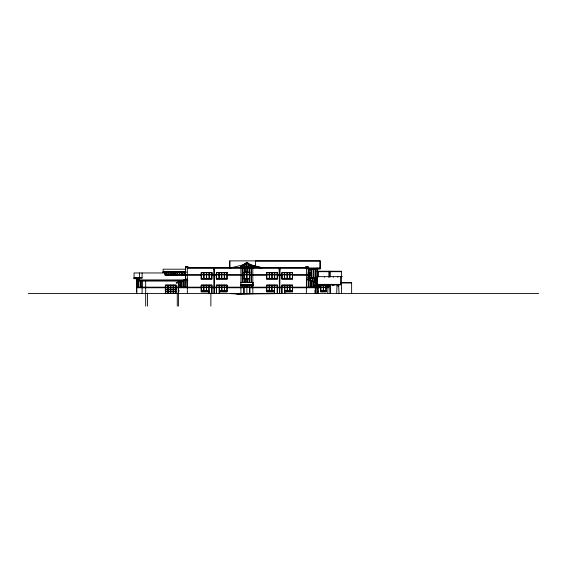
<?xml version="1.0" encoding="UTF-8"?>
<svg xmlns="http://www.w3.org/2000/svg" width="567" height="567" viewBox="0 0 567 567"><rect width="100%" height="100%" fill="white"/><g stroke="black" fill="none" stroke-linecap="round" stroke-linejoin="round"><path stroke-width="0.85" d="M211.895 272.578L211.895 279.425L201.186 279.425L201.186 272.578L211.895 272.578L211.895 274.662L216.36 274.662M277.362 272.578L277.362 279.425L266.653 279.425L266.653 272.578L277.362 272.578L277.362 274.662L281.827 274.662M311.198 275.371L311.198 269.601M311.772 277.674L311.793 269.197L308.2 269.197M317.392 277.029L317.47 275.335M327.712 293.557L328.087 285.974M336.642 293.557L337.011 285.974M337.599 285.421C336.408 284.946 339.484 285.555 337.599 284.74C336.982 286.314 339.392 284.372 337.436 284.868M317.917 284.84L317.832 285.421L317.208 285.244M324.863 284.903C323.013 285.662 325.819 284.471 324.055 285.244M261.791 268.078L261.862 267.631L261.344 267.744M317.945 284.818C317.251 284.762 318.3 285.123 317.442 285.357M329.172 285.236L328.633 285.215L329.108 285.01M333.786 285.258L332.978 284.918L333.134 285.421L333.828 284.995L333.035 284.804L333.509 285.456M337.415 284.974L337.542 285.35M317.159 282.557L306.378 278.844M329.229 284.84C327.606 285.697 330.582 284.705 328.506 284.868M328.499 284.889L328.669 285.385M324.806 285.279L324.827 284.918M337.599 285.038L338.017 285.336M338.194 285.279L338.067 284.776M333.134 284.74L333.821 285.18L332.949 285.258M214.276 293.557L214.574 268.418L213.681 268.418L213.979 293.557M279.744 293.557L280.041 268.418L279.148 268.418L279.446 293.557M324.501 285.392L324.381 284.939L324.423 285.392M333.573 285.321L333.453 284.946L333.12 285.272M241.719 265.703L246.865 262.273L254.973 267.681M241.138 266.986L246.865 263.173L252.591 266.986M249.763 265.058L246.936 266.986L246.936 263.173M247.205 266.986L249.898 265.15M240.415 267.213L243.328 265.299M338.145 285.371L337.578 285.414M261.862 267.631L261.344 267.617M324.671 285.421L324.019 285.258M329.136 285.421L328.669 285.421M333.602 285.421L333.247 285.456M187.344 278.844L176.528 282.451L176.635 283.238L187.344 279.51M187.344 281.87L186.897 281.969M327.939 285.825L329.874 285.825M336.862 285.825L338.797 285.825M317.811 285.428L317.449 285.456M328.704 284.762L329.136 284.74M230.804 267.893L243.009 264.846M317.095 282.586L317.612 282.55L317.095 282.997M256.886 293.557L236.985 294.11L282.125 293.557M229.763 261.018L229.841 268.212M320.142 261.018L255.49 261.018L255.49 266.575M241.138 266.944L252.591 266.944M187.939 267.078L185.487 267.078L185.487 266.632L187.939 266.632L187.939 267.971M305.783 267.078L308.242 267.078M240.692 267.241L253.038 267.241M240.692 267.248L253.038 267.248M187.039 267.822L305.811 267.822M259.41 267.858L252.095 265.76L260.437 267.815M306.456 268.12L187.273 268.12L187.273 267.525L306.456 267.525L306.378 293.557M307.86 268.156L320.142 268.156M307.761 268.226L320.142 268.248L320.142 260.884L229.763 260.884L229.763 268.212M307.761 268.489L320.072 268.489M308.037 268.652L320.072 268.652M307.761 268.673L320.072 268.673M308.519 268.914L320.072 268.914L320.072 261.018M185.841 269.197L163.112 269.197L163.19 272.564L185.877 272.564M213.681 269.453L214.574 269.453M279.148 269.453L280.041 269.453M317.392 269.566L317.598 277.256M308.221 269.601L311.793 269.601M317.541 269.75L317.541 272.876M317.166 271.239L341.54 271.239L341.54 293.557M317.166 271.685L341.54 271.685M163.112 271.777L185.841 271.777M163.112 271.862L185.877 271.877M163.19 271.997L185.877 271.997M163.19 272.266L185.877 272.266M163.19 272.323L185.877 272.323M243.923 272.578L249.799 272.578M308.165 272.578L308.165 278.532M165.564 272.961L134.039 272.961L134.117 278.709L139.432 278.709M317.541 273.025L317.541 274.811M185.664 274.116L184.424 274.116L184.424 272.33M166.202 274.265L170.362 274.265M170.809 274.265L174.976 274.265M182.269 274.265L185.6 274.265M185.409 274.662L201.186 274.662M227.076 274.662L243.923 274.662M249.799 274.662L266.653 274.662M292.544 274.662L308.313 274.662M165.564 274.903L186.089 274.903M240.989 274.96L243.923 274.96M249.799 274.96L252.74 274.96M308.221 274.96L311.198 274.96M201.186 275.257L185.487 275.257L185.487 274.662M211.895 275.257L216.36 275.257L216.36 278.532L227.076 278.532M227.076 275.257L240.989 275.257L240.989 274.662M266.653 275.257L252.74 275.257L252.74 274.662M277.362 275.257L281.827 275.257L281.827 278.532L292.544 278.532M292.544 275.257L308.242 275.257M308.2 275.371L311.793 275.371M317.031 276.646L342.44 276.646M307.824 277.674L317.463 277.674M134.039 277.922L142.111 277.922M134.039 278.007L142.111 278.007L142.111 272.961M134.117 278.163L139.432 278.163M317.463 278.234L308.632 278.234L308.632 279.914M185.558 278.532L185.409 272.578M201.186 278.532L211.895 278.532M244.186 278.532L249.544 278.532M266.653 278.532L277.362 278.532M308.242 279.425L308.242 266.632L305.783 266.632L305.783 267.971M139.432 280.155L184.445 280.155M187.344 280.169L187.939 280.169M139.064 280.254L184.445 280.254M139.432 280.36L184.445 280.36M139.064 280.566L139.432 280.566M138.936 280.7L182.68 280.7M180.916 280.941L139.432 280.941L139.432 272.961M240.5 282.359L253.3 282.359M242.251 282.458L252.818 282.409L253.3 285.265L240.5 285.265L240.5 284.145L240.911 284.145L240.911 275.257M316.032 282.437L317.095 282.437M340.717 282.55L351.625 282.55L351.625 293.557M316.032 282.848L317.095 282.848M317.392 282.848L317.541 291.034M176.635 282.997L176.11 282.55L176.635 282.586M341.199 282.997L351.625 282.997M253.3 284.145L252.818 284.145L252.818 275.257M240.5 284.478L253.3 284.478M317.052 284.379L340.512 284.379M240.5 284.577L253.3 284.556M317.052 284.918L340.512 284.918L340.512 276.646M240.5 285.024L253.3 285.024M179.016 285.081L178.272 285.081L178.272 293.557M240.5 285.081L253.3 285.081M314.713 285.081L315.458 285.081M317.541 285.081L317.244 282.997M178.272 285.229L179.165 285.229M315.011 285.265L315.458 285.229M317.541 285.229L317.244 287.164M317.201 285.676L318.172 285.825L317.201 285.825M136.612 287.164L165.323 287.164M176.039 287.164L201.186 287.164M211.895 287.164L216.36 287.164M227.076 287.164L266.653 287.164M277.362 287.164L281.827 287.164M292.544 287.164L320.702 287.164M326.06 287.164L328.697 287.164M178.272 287.313L179.165 287.313M315.458 287.313L315.16 293.557M317.541 287.313L317.541 290.885M165.323 287.76L136.682 287.76L136.718 278.319M176.039 287.76L201.186 287.76M211.895 287.76L216.36 287.76M227.076 287.76L243.888 287.76M249.841 287.76L266.653 287.76M277.362 287.76L281.827 287.76M292.544 287.76L320.702 287.76M326.06 287.76L328.265 287.76M178.272 290.885L179.165 290.885M136.76 291.034L136.76 291.927M178.272 291.034L179.016 291.034M201.186 291.034L208.918 291.034L208.918 293.557M227.076 291.034L219.337 291.034L219.337 293.557M266.653 291.034L274.393 291.034L274.393 293.557M292.544 291.034L284.804 291.034L284.804 293.557M314.713 291.034L315.458 291.034M317.392 291.069L317.761 291.034L317.69 291.962M320.702 291.034L326.06 291.034M320.702 291.332L326.06 291.332M208.918 291.927L201.186 291.927L201.186 285.081L211.916 285.081L211.916 293.557M219.337 291.927L227.076 291.927L227.076 285.081L216.36 285.081L216.36 293.557M274.393 291.927L266.653 291.927L266.653 285.081L277.383 285.081L277.362 293.557M284.804 291.927L292.544 291.927L292.544 285.081L281.827 285.081L281.827 293.557M28.35 293.557L538.65 293.557M230.28 293.557L237.821 294.11M250.72 264.846L261.451 267.638L250.586 264.924M306.378 279.51L317.017 283.061M246.865 262.946L252.556 266.696M253.073 267.043L254.285 267.844M243.959 265.058L246.787 266.986L246.787 263.173M243.824 265.15L246.517 266.986M333.715 284.818L333.793 285.003M338.648 285.974L339.023 293.557M329.725 285.974L330.093 293.557M318.023 285.974L318.392 293.557M337.833 276.646L337.833 277.256M333.368 276.646L333.368 277.256M330.299 271.239L330.299 276.937M330.299 284.811L330.299 293.557M329.314 271.239L329.314 276.937M328.98 271.239L328.98 276.937M328.903 276.646L328.903 277.256M328.399 284.57L328.399 287.164M327.343 284.57L327.343 287.164M327.081 284.57L327.081 287.164M326.316 287.164L326.316 285.081L320.44 285.081L320.44 287.164M326.06 285.081L326.06 291.927L320.702 291.927L320.702 285.081M324.437 276.646L324.437 277.256M320.199 284.57L320.199 287.164M319.937 284.57L319.937 287.164M318.484 271.239L318.484 276.937M318.413 284.57L318.413 287.164M318.151 284.57L318.151 287.164M317.761 287.164L317.761 287.76M317.69 287.76L317.69 293.557M317.463 268.099L317.392 287.2M317.095 278.234L317.095 287.164M316.797 277.674L316.797 278.121M316.797 287.965L316.797 293.557M316.726 268.198L316.726 277.674M316.032 278.234L316.032 287.164M315.769 278.234L315.769 287.164M315.38 282.486L315.458 293.557M315.344 268.836L315.344 277.674M315.309 282.458L315.309 293.557M315.16 285.229L315.16 287.164M315.082 268.836L315.082 277.674M315.011 282.387L315.011 287.164M314.246 278.234L314.246 282.437M313.983 278.234L313.983 282.437M313.671 281.941L313.671 287.164M313.558 268.836L313.558 277.674M313.374 281.842L313.374 287.164M313.296 268.836L313.296 277.674M312.46 278.234L312.46 281.601M312.204 278.234L312.204 281.601M312.034 281.395L312.034 287.164M311.737 281.296L311.737 287.164M311.51 275.371L311.51 277.674M310.673 278.234L310.673 280.757M310.418 278.234L310.397 287.164M310.099 280.75L310.099 287.164M309.986 275.371L309.986 277.639M309.731 275.371L309.731 277.639M308.887 269.75L308.887 272.876M308.887 273.025L308.887 274.811M308.887 278.234L308.887 280.757M308.76 280.304L308.76 287.164M308.462 280.204L308.462 287.164M306.825 279.659L306.825 287.164M284.655 293.557L284.655 287.313L281.976 287.313L281.976 293.557M277.213 293.557L277.213 287.313L274.541 287.313L274.541 293.557M253.406 267.525L253.406 267.971M252.818 268.12L252.818 274.662M252.818 284.783L252.818 287.164M252.818 287.76L252.818 293.557M252.74 267.525L252.74 268.12M252.74 287.164L252.74 287.76M251.479 268.134L251.479 282.458M251.479 284.783L251.479 287.164M251.181 268.134L251.181 282.458M251.181 284.783L251.181 287.164M249.841 287.164L249.841 293.557M249.693 268.127L249.693 272.181M249.693 278.95L249.693 282.458M249.693 284.783L249.693 287.164M249.693 293.557L249.693 287.313L244.037 287.313L244.037 293.557M249.544 272.578L249.544 278.943M249.395 268.127L249.395 272.181M249.395 278.95L249.395 282.458M249.395 284.783L249.395 287.164M247.907 268.12L247.907 272.174M247.907 278.943L247.907 282.458M247.907 284.783L247.907 287.164M247.609 268.12L247.609 272.174M247.609 278.943L247.609 282.458M247.609 284.783L247.609 287.164M246.865 287.313L246.865 293.557M246.121 268.12L246.121 272.174M246.121 278.943L246.121 282.458M246.121 284.783L246.121 287.164M245.823 268.12L245.823 272.174M245.823 278.943L245.823 282.458M245.823 284.783L245.823 287.164M244.334 268.12L244.334 272.174M244.334 278.943L244.334 282.458M244.334 284.783L244.334 287.164M244.186 272.578L244.186 278.943M244.037 268.12L244.037 272.174M244.037 278.943L244.037 282.458M244.037 284.783L244.037 287.164M243.888 287.164L243.888 293.557M242.548 268.12L242.548 282.458M242.548 284.783L242.548 287.164M242.251 268.12L242.251 282.834M242.251 284.563L242.251 287.164M241.173 266.738L241.173 268.17M240.989 267.525L240.989 268.12M240.989 287.164L240.989 287.76M240.911 268.12L240.911 274.662M240.911 284.783L240.911 287.164M240.911 287.76L240.911 293.557M240.316 267.525L240.316 267.971M219.188 293.557L219.188 287.313L216.509 287.313L216.509 293.557M211.746 293.557L211.746 287.313L209.067 287.313L209.067 293.557M210.867 293.167L210.867 306.116M187.344 268.12L187.344 274.662M187.344 275.257L187.344 287.164M187.344 287.76L187.344 293.557M187.273 274.662L187.273 275.257M187.273 287.164L187.273 287.76M186.897 279.659L186.897 287.164M185.558 267.078L185.558 279.439L185.487 278.532M185.189 280.233L185.189 287.164M184.892 280.332L184.892 287.164M184.516 274.669L184.516 275.045M184.275 272.33L184.275 274.116L182.418 274.116L182.418 272.33M183.552 280.778L183.552 287.164M183.254 280.878L183.254 287.164M182.992 274.669L182.992 275.045M182.737 274.669L182.737 275.045M182.269 272.181L182.269 274.669M182.007 272.181L182.007 274.669L184.778 274.669L184.778 275.045L164.898 275.045L164.898 272.04M181.915 281.324L181.915 287.164M181.617 281.423L181.617 287.164M181.433 272.798L181.433 275.045M181.171 272.798L181.171 275.045M180.278 281.87L180.278 287.164M179.98 281.969L179.98 287.164M179.647 272.798L179.647 275.045M179.385 272.798L179.385 275.045M178.718 282.387L178.718 285.57M178.591 280.75L178.57 287.164M178.57 287.313L178.598 306.116M178.421 282.458L178.421 293.557M177.861 272.798L177.861 275.045M177.599 272.798L177.599 275.045M177.273 293.167L177.273 306.116M176.075 272.798L176.075 275.045M176.039 293.557L176.039 285.081L165.323 285.081L165.323 293.557M175.813 272.798L175.813 275.045M175.238 272.181L175.238 274.669L165.94 274.669L165.94 272.181M174.976 272.181L174.976 274.669M174.827 272.33L174.827 274.116L172.97 274.116L172.97 272.33M174.069 274.669L174.069 275.045M173.807 274.669L173.807 275.045M172.822 272.33L172.822 274.116L170.958 274.116L170.958 272.33M172.283 274.669L172.283 275.045M172.021 274.669L172.021 275.045M170.809 272.181L170.809 274.669M170.497 274.669L170.497 275.045M170.362 272.181L170.362 274.669M170.213 272.33L170.213 274.116L168.356 274.116L168.356 272.33M170.235 274.669L170.235 275.045M168.711 274.669L168.711 275.045M168.449 274.669L168.449 275.045M168.208 272.33L168.208 274.116L166.351 274.116L166.351 272.33M166.925 274.669L166.925 275.045M166.663 274.669L166.663 275.045M166.202 272.181L166.202 274.669M165.174 272.628L165.174 275.045M147.441 293.167L147.441 306.116M145.669 280.75L145.676 306.116M142.111 280.19L142.111 293.557M142.041 287.164L142.041 287.76M141.856 280.481L141.856 287.164M140.46 280.467L140.46 287.164M140.198 280.467L140.198 287.164M139.064 278.028L139.064 280.7M138.674 278.787L138.674 287.164M138.412 278.787L138.412 287.164M137.164 278.787L137.164 287.164M136.796 278.319L136.76 293.557M136.612 282.848L136.612 291.034M246.865 262.812L240.692 266.929L246.865 262.854L252.35 266.518L246.865 262.812M311.049 269.75L309.036 269.75L309.036 272.876L311.049 272.876L311.049 269.75M249.799 272.174L243.923 272.174L243.923 278.943L249.799 278.943L249.799 272.174M227.076 272.578L216.36 272.578L216.36 279.425L227.076 279.425L227.076 272.578M292.544 272.578L281.827 272.578L281.827 279.425L292.544 279.425L292.544 272.578M203.822 272.727L201.335 272.727L201.335 274.662L203.822 274.662L203.822 272.727M206.466 272.727L203.971 272.727L203.971 274.662L206.466 274.662L206.466 272.727M209.11 272.727L206.615 272.727L206.615 274.662L209.11 274.662L209.11 272.727M211.746 272.727L209.258 272.727L209.258 274.662L211.746 274.662L211.746 272.727M219.004 272.727L216.509 272.727L216.509 274.662L219.004 274.662L219.004 272.727M221.64 272.727L219.153 272.727L219.153 274.662L221.64 274.662L221.64 272.727M224.284 272.727L221.789 272.727L221.789 274.662L224.284 274.662L224.284 272.727M226.928 272.727L224.433 272.727L224.433 274.662L226.928 274.662L226.928 272.727M246.787 272.727L244.334 272.727L244.334 274.662L246.787 274.662L246.787 272.727M249.395 272.727L246.936 272.727L246.936 274.662L249.395 274.662L249.395 272.727M269.297 272.727L266.802 272.727L266.802 274.662L269.297 274.662L269.297 272.727M271.933 272.727L269.445 272.727L269.445 274.662L271.933 274.662L271.933 272.727M274.577 272.727L272.082 272.727L272.082 274.662L274.577 274.662L274.577 272.727M277.213 272.727L274.726 272.727L274.726 274.662L277.213 274.662L277.213 272.727M284.471 272.727L281.976 272.727L281.976 274.662L284.471 274.662L284.471 272.727M287.115 272.727L284.62 272.727L284.62 274.662L287.115 274.662L287.115 272.727M289.751 272.727L287.263 272.727L287.263 274.662L289.751 274.662L289.751 272.727M292.395 272.727L289.9 272.727L289.9 274.662L292.395 274.662L292.395 272.727M311.049 273.025L309.036 273.025L309.036 274.811L311.049 274.811L311.049 273.025M203.822 274.811L201.335 274.811L201.335 278.383L203.822 278.383L203.822 274.811M206.466 274.811L203.971 274.811L203.971 278.383L206.466 278.383L206.466 274.811M209.11 274.811L206.615 274.811L206.615 278.383L209.11 278.383L209.11 274.811M211.746 274.811L209.258 274.811L209.258 278.383L211.746 278.383L211.746 274.811M219.004 274.811L216.509 274.811L216.509 278.383L219.004 278.383L219.004 274.811M221.64 274.811L219.153 274.811L219.153 278.383L221.64 278.383L221.64 274.811M224.284 274.811L221.789 274.811L221.789 278.383L224.284 278.383L224.284 274.811M226.928 274.811L224.433 274.811L224.433 278.383L226.928 278.383L226.928 274.811M246.787 274.811L244.334 274.811L244.334 278.383L246.787 278.383L246.787 274.811M249.395 274.811L246.936 274.811L246.936 278.383L249.395 278.383L249.395 274.811M269.297 274.811L266.802 274.811L266.802 278.383L269.297 278.383L269.297 274.811M271.933 274.811L269.445 274.811L269.445 278.383L271.933 278.383L271.933 274.811M274.577 274.811L272.082 274.811L272.082 278.383L274.577 278.383L274.577 274.811M277.213 274.811L274.726 274.811L274.726 278.383L277.213 278.383L277.213 274.811M284.471 274.811L281.976 274.811L281.976 278.383L284.471 278.383L284.471 274.811M287.115 274.811L284.62 274.811L284.62 278.383L287.115 278.383L287.115 274.811M289.751 274.811L287.263 274.811L287.263 278.383L289.751 278.383L289.751 274.811M292.395 274.811L289.9 274.811L289.9 278.383L292.395 278.383L292.395 274.811M139.432 278.411L134.117 278.411L139.432 278.468M167.967 285.229L165.472 285.229L165.472 287.164L167.967 287.164L167.967 285.229M170.61 285.229L168.115 285.229L168.115 287.164L170.61 287.164L170.61 285.229M173.247 285.229L170.759 285.229L170.759 287.164L173.247 287.164L173.247 285.229M175.89 285.229L173.396 285.229L173.396 287.164L175.89 287.164L175.89 285.229M203.737 285.229L201.335 285.229L201.335 287.164L203.737 287.164L203.737 285.229M206.367 285.229L203.886 285.229L203.886 287.164L206.367 287.164L206.367 285.229M208.918 285.229L206.516 285.229L206.516 287.164L208.918 287.164L208.918 285.229M211.746 285.229L209.067 285.229L209.067 287.164L211.746 287.164L211.746 285.229M219.188 285.229L216.509 285.229L216.509 287.164L219.188 287.164L219.188 285.229M221.74 285.229L219.337 285.229L219.337 287.164L221.74 287.164L221.74 285.229M224.369 285.229L221.888 285.229L221.888 287.164L224.369 287.164L224.369 285.229M226.928 285.229L224.518 285.229L224.518 287.164L226.928 287.164L226.928 285.229M269.205 285.229L266.802 285.229L266.802 287.164L269.205 287.164L269.205 285.229M271.834 285.229L269.353 285.229L269.353 287.164L271.834 287.164L271.834 285.229M274.393 285.229L271.983 285.229L271.983 287.164L274.393 287.164L274.393 285.229M277.213 285.229L274.541 285.229L274.541 287.164L277.213 287.164L277.213 285.229M284.655 285.229L281.976 285.229L281.976 287.164L284.655 287.164L284.655 285.229M287.214 285.229L284.804 285.229L284.804 287.164L287.214 287.164L287.214 285.229M289.836 285.229L287.356 285.229L287.356 287.164L289.836 287.164L289.836 285.229M292.395 285.229L289.985 285.229L289.985 287.164L292.395 287.164L292.395 285.229M323.303 285.229L320.851 285.229L320.851 287.164L323.303 287.164L323.303 285.229M325.912 285.229L323.452 285.229L323.452 287.164L325.912 287.164L325.912 285.229M167.967 287.313L165.472 287.313L165.472 289.17L167.967 289.17L167.967 287.313M170.61 287.313L168.115 287.313L168.115 289.17L170.61 289.17L170.61 287.313M173.247 287.313L170.759 287.313L170.759 289.17L173.247 289.17L173.247 287.313M175.89 287.313L173.396 287.313L173.396 289.17L175.89 289.17L175.89 287.313M203.737 287.313L201.335 287.313L201.335 290.885L203.737 290.885L203.737 287.313M206.367 287.313L203.886 287.313L203.886 290.885L206.367 290.885L206.367 287.313M208.918 287.313L206.516 287.313L206.516 290.885L208.918 290.885L208.918 287.313M221.74 287.313L219.337 287.313L219.337 290.885L221.74 290.885L221.74 287.313M224.369 287.313L221.888 287.313L221.888 290.885L224.369 290.885L224.369 287.313M226.928 287.313L224.518 287.313L224.518 290.885L226.928 290.885L226.928 287.313M269.205 287.313L266.802 287.313L266.802 290.885L269.205 290.885L269.205 287.313M271.834 287.313L269.353 287.313L269.353 290.885L271.834 290.885L271.834 287.313M274.393 287.313L271.983 287.313L271.983 290.885L274.393 290.885L274.393 287.313M287.214 287.313L284.804 287.313L284.804 290.885L287.214 290.885L287.214 287.313M289.836 287.313L287.356 287.313L287.356 290.885L289.836 290.885L289.836 287.313M292.395 287.313L289.985 287.313L289.985 290.885L292.395 290.885L292.395 287.313M323.303 287.313L320.851 287.313L320.851 290.885L323.303 290.885L323.303 287.313M325.912 287.313L323.452 287.313L323.452 290.885L325.912 290.885L325.912 287.313M167.967 289.319L165.472 289.319L165.472 291.183L167.967 291.183L167.967 289.319M170.61 289.319L168.115 289.319L168.115 291.183L170.61 291.183L170.61 289.319M173.247 289.319L170.759 289.319L170.759 291.183L173.247 291.183L173.247 289.319M175.89 289.319L173.396 289.319L173.396 291.183L175.89 291.183L175.89 289.319M167.967 291.332L165.472 291.332L165.472 293.189L167.967 293.189L167.967 291.332M170.61 291.332L168.115 291.332L168.115 293.189L170.61 293.189L170.61 291.332M173.247 291.332L170.759 291.332L170.759 293.189L173.247 293.189L173.247 291.332M175.89 291.332L173.396 291.332L173.396 293.189L175.89 293.189L175.89 291.332"/></g></svg>
